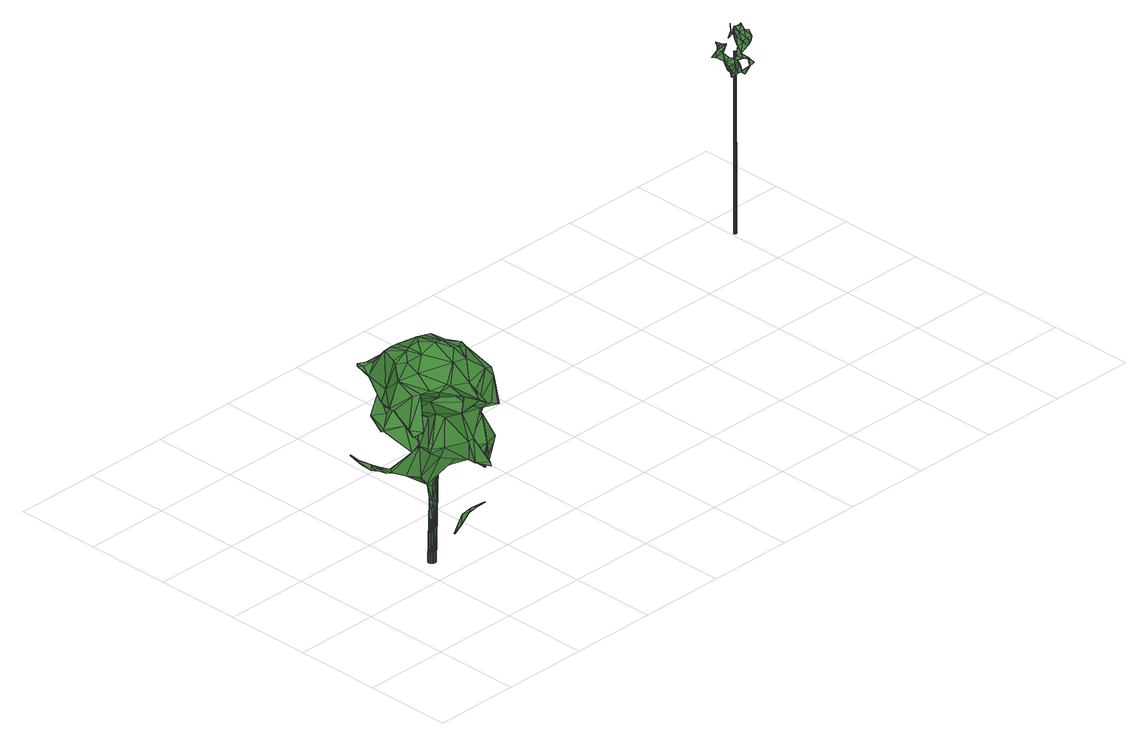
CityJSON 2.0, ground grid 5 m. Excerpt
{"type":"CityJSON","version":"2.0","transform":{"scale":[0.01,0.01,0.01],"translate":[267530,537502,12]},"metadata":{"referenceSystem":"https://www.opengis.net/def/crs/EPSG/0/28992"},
"CityObjects":{
"tree1":{"type":"SolitaryVegetationObject","attributes":{"gtid":268,"crown_width_m":7.85,"crown_median_z":21.69,"crown_r50_m":0.367,"crown_porosity":0.898,"trunk_H_m":8.5,"trunk_DBH_m":0.432,"trunk_radius_m":0.216,"trunk_base_height_m":13.19,"original_gtid":"299"},"geometry":[{"type":"Solid","lod":"3","boundaries":[[[[0,1,2]],[[3,4,5]],[[6,7,8]],[[9,7,10]],[[6,10,7]],[[11,12,13]],[[14,15,16]],[[17,18,19]],[[20,21,22]],[[23,24,25]],[[26,27,28]],[[29,28,27]],[[30,31,32]],[[33,34,35]],[[36,37,38]],[[39,40,41]],[[42,43,44]],[[45,46,47]],[[48,49,50]],[[51,49,48]],[[52,28,53]],[[4,54,5]],[[7,55,56]],[[39,57,58]],[[59,60,61]],[[14,62,63]],[[64,28,65]],[[66,53,29]],[[66,52,53]],[[17,19,67]],[[12,68,69]],[[70,54,4]],[[26,64,67]],[[17,67,64]],[[71,72,73]],[[63,74,75]],[[76,77,78]],[[79,80,56]],[[81,82,83]],[[84,85,9]],[[22,86,20]],[[22,87,88]],[[89,90,35]],[[91,90,89]],[[92,93,50]],[[94,32,95]],[[96,63,75]],[[97,91,89]],[[98,99,100]],[[101,102,103]],[[88,104,105]],[[94,106,107]],[[57,39,41]],[[42,108,109]],[[83,82,34]],[[45,110,46]],[[111,112,113]],[[111,114,112]],[[115,72,116]],[[21,117,118]],[[119,120,121]],[[122,9,123]],[[122,123,40]],[[124,125,41]],[[107,106,33]],[[105,126,88]],[[8,7,127]],[[63,128,15]],[[14,63,15]],[[129,130,56]],[[83,34,95]],[[97,89,131]],[[96,75,132]],[[33,106,34]],[[19,92,67]],[[128,96,103]],[[63,96,128]],[[132,75,133]],[[4,134,135]],[[102,136,137]],[[137,136,138]],[[34,106,95]],[[97,139,140]],[[141,16,15]],[[142,143,144]],[[95,106,94]],[[145,146,51]],[[147,148,149]],[[96,101,103]],[[144,101,132]],[[150,144,132]],[[132,101,96]],[[128,102,137]],[[151,152,153]],[[103,102,128]],[[147,0,154]],[[95,134,83]],[[132,133,155]],[[75,74,133]],[[156,157,158]],[[159,56,55]],[[160,134,4]],[[161,162,163]],[[12,77,68]],[[164,165,66]],[[147,109,99]],[[108,166,167]],[[90,168,47]],[[169,47,168]],[[105,104,170]],[[138,149,148]],[[171,172,136]],[[171,136,102]],[[171,102,101]],[[173,9,55]],[[23,84,174]],[[151,153,175]],[[176,85,84]],[[88,87,104]],[[24,177,178]],[[127,179,8]],[[31,95,32]],[[180,181,182]],[[180,182,2]],[[29,53,28]],[[183,184,185]],[[17,65,38]],[[61,186,187]],[[22,88,86]],[[104,87,188]],[[68,189,69]],[[44,166,108]],[[181,180,190]],[[71,181,191]],[[55,7,173]],[[175,85,178]],[[22,21,87]],[[192,193,194]],[[36,38,169]],[[36,169,78]],[[25,24,195]],[[195,176,196]],[[197,198,199]],[[104,188,170]],[[188,126,170]],[[40,146,124]],[[23,25,196]],[[44,43,166]],[[105,170,126]],[[126,86,88]],[[142,150,131]],[[141,115,116]],[[200,12,69]],[[140,189,68]],[[201,38,37]],[[202,20,203]],[[196,84,23]],[[84,196,176]],[[85,175,153]],[[109,149,42]],[[109,147,149]],[[178,85,176]],[[196,25,195]],[[188,86,126]],[[21,188,87]],[[204,205,119]],[[200,158,206]],[[58,206,158]],[[207,135,208]],[[209,192,210]],[[209,210,211]],[[7,56,212]],[[44,108,42]],[[213,198,197]],[[35,90,46]],[[214,62,14]],[[1,147,99]],[[119,215,125]],[[129,2,130]],[[81,167,166]],[[216,186,61]],[[193,192,3]],[[199,193,3]],[[211,99,98]],[[100,99,109]],[[201,18,17]],[[100,109,108]],[[197,54,213]],[[141,116,16]],[[115,154,182]],[[217,218,36]],[[219,125,124]],[[77,140,68]],[[176,195,24]],[[178,176,24]],[[219,124,120]],[[220,113,114]],[[114,113,112]],[[58,161,206]],[[221,113,2]],[[184,222,52]],[[207,223,54]],[[207,54,70]],[[27,26,224]],[[225,226,79]],[[227,226,225]],[[228,229,230]],[[29,164,66]],[[1,99,211]],[[155,133,189]],[[140,155,189]],[[60,216,61]],[[231,216,60]],[[187,232,233]],[[187,186,232]],[[234,212,80]],[[213,54,223]],[[128,235,15]],[[16,214,14]],[[84,9,10]],[[147,1,0]],[[85,153,9]],[[23,174,177]],[[86,118,20]],[[40,124,41]],[[236,62,157]],[[19,237,121]],[[238,121,237]],[[238,237,19]],[[239,72,71]],[[151,177,174]],[[175,177,151]],[[174,10,151]],[[240,198,213]],[[24,23,177]],[[177,175,178]],[[157,62,241]],[[148,141,242]],[[111,58,114]],[[207,70,135]],[[197,199,54]],[[28,64,26]],[[27,224,29]],[[210,243,130]],[[211,210,130]],[[33,30,107]],[[185,135,244]],[[211,130,2]],[[119,125,120]],[[169,245,246]],[[142,144,150]],[[111,113,58]],[[205,247,57]],[[41,215,205]],[[41,205,57]],[[145,51,248]],[[84,10,174]],[[3,209,160]],[[3,160,4]],[[38,201,17]],[[127,7,212]],[[187,233,61]],[[59,61,233]],[[65,28,245]],[[65,245,169]],[[128,137,235]],[[52,245,28]],[[244,134,95]],[[31,244,95]],[[249,83,134]],[[250,251,49]],[[250,49,252]],[[164,49,251]],[[185,208,135]],[[66,208,185]],[[39,58,253]],[[39,253,254]],[[230,255,37]],[[230,37,36]],[[202,117,20]],[[20,117,21]],[[33,35,46]],[[141,148,154]],[[256,59,257]],[[258,138,148]],[[41,125,215]],[[59,256,60]],[[148,242,258]],[[56,159,259]],[[70,4,135]],[[138,258,137]],[[203,260,202]],[[117,260,203]],[[117,202,260]],[[184,66,185]],[[220,180,113]],[[121,261,19]],[[249,134,160]],[[140,139,155]],[[76,140,77]],[[97,140,76]],[[246,262,263]],[[17,64,65]],[[161,163,13]],[[221,259,264]],[[222,246,245]],[[147,154,148]],[[74,189,133]],[[139,150,265]],[[139,265,155]],[[11,13,163]],[[209,108,160]],[[254,253,264]],[[74,69,189]],[[266,255,229]],[[201,255,266]],[[158,241,114]],[[117,203,118]],[[153,152,9]],[[116,220,214]],[[214,16,116]],[[220,116,180]],[[46,110,31]],[[255,201,37]],[[50,49,164]],[[79,267,251]],[[12,268,13]],[[46,30,33]],[[204,119,201]],[[141,269,242]],[[141,235,269]],[[50,29,224]],[[50,164,29]],[[270,139,97]],[[160,108,167]],[[56,80,212]],[[59,233,257]],[[186,257,232]],[[257,233,232]],[[179,127,212]],[[268,206,161]],[[216,231,234]],[[120,124,146]],[[36,218,162]],[[9,152,123]],[[123,146,40]],[[158,114,58]],[[108,209,100]],[[100,209,98]],[[81,83,167]],[[98,209,211]],[[58,113,221]],[[51,252,49]],[[66,165,208]],[[184,183,222]],[[79,226,193]],[[80,79,8]],[[154,0,182]],[[39,254,40]],[[254,264,159]],[[2,113,180]],[[271,250,10]],[[246,263,169]],[[259,129,56]],[[221,129,259]],[[2,129,221]],[[272,138,172]],[[234,179,212]],[[234,231,179]],[[271,251,250]],[[123,152,273]],[[146,273,152]],[[242,269,258]],[[110,45,262]],[[57,228,162]],[[243,274,225]],[[183,185,244]],[[183,244,31]],[[67,224,26]],[[184,52,66]],[[46,31,30]],[[30,32,107]],[[94,107,32]],[[264,259,159]],[[8,275,80]],[[244,135,134]],[[205,215,119]],[[190,276,191]],[[71,191,276]],[[186,277,257]],[[186,216,277]],[[181,190,191]],[[224,67,92]],[[224,92,50]],[[79,6,8]],[[275,216,234]],[[9,173,7]],[[9,122,55]],[[55,122,159]],[[254,122,40]],[[254,159,122]],[[251,267,164]],[[157,156,278]],[[160,167,83]],[[249,160,83]],[[279,51,50]],[[51,48,50]],[[201,119,121]],[[120,125,219]],[[154,115,141]],[[245,52,222]],[[264,253,221]],[[58,221,253]],[[93,279,50]],[[162,228,230]],[[162,230,36]],[[73,182,181]],[[73,181,71]],[[2,182,0]],[[57,247,228]],[[205,204,247]],[[131,82,81]],[[56,130,243]],[[274,243,210]],[[280,43,42]],[[182,73,72]],[[161,57,162]],[[58,57,161]],[[272,43,280]],[[120,146,121]],[[190,239,276]],[[90,47,46]],[[209,3,192]],[[97,76,91]],[[234,80,275]],[[228,247,266]],[[163,218,281]],[[204,266,247]],[[201,266,204]],[[146,123,273]],[[211,2,1]],[[282,157,278]],[[210,192,274]],[[236,63,62]],[[270,131,150]],[[63,236,74]],[[214,241,62]],[[152,250,51]],[[200,282,278]],[[200,278,156]],[[200,156,158]],[[10,6,271]],[[79,271,6]],[[251,271,79]],[[169,38,65]],[[132,155,265]],[[132,265,150]],[[258,269,137]],[[201,121,238]],[[172,171,143]],[[172,143,81]],[[137,269,235]],[[157,282,236]],[[228,266,229]],[[227,194,226]],[[227,274,194]],[[270,97,131]],[[86,188,118]],[[222,262,246]],[[272,149,138]],[[193,226,194]],[[10,250,151]],[[152,151,250]],[[21,118,188]],[[13,268,161]],[[138,136,172]],[[169,168,78]],[[91,168,90]],[[76,168,91]],[[78,168,76]],[[78,217,36]],[[56,225,79]],[[243,225,56]],[[274,227,225]],[[15,235,141]],[[166,272,81]],[[172,81,272]],[[131,81,143]],[[31,283,183]],[[142,131,143]],[[110,183,283]],[[110,283,31]],[[183,110,262]],[[183,262,222]],[[274,192,194]],[[101,143,171]],[[144,143,101]],[[69,236,282]],[[69,74,236]],[[200,69,282]],[[272,280,149]],[[149,280,42]],[[272,166,43]],[[20,118,203]],[[284,12,200]],[[82,131,285]],[[82,285,34]],[[114,241,220]],[[158,157,241]],[[220,241,214]],[[71,276,239]],[[263,45,47]],[[263,47,169]],[[216,275,277]],[[180,239,190]],[[180,116,239]],[[263,286,45]],[[45,286,262]],[[263,262,286]],[[19,261,92]],[[179,287,8]],[[257,8,287]],[[146,145,121]],[[229,255,230]],[[115,182,72]],[[93,248,51]],[[92,261,93]],[[152,51,146]],[[93,261,145]],[[261,121,145]],[[145,248,93]],[[93,51,279]],[[51,250,252]],[[270,150,139]],[[288,11,281]],[[11,163,281]],[[218,163,162]],[[288,217,78]],[[77,288,78]],[[217,281,218]],[[288,281,217]],[[77,12,288]],[[12,11,288]],[[89,285,131]],[[35,34,285]],[[35,285,89]],[[239,116,72]],[[208,165,289]],[[208,289,207]],[[257,277,8]],[[275,8,277]],[[268,12,206]],[[284,200,206]],[[284,206,12]],[[199,5,54]],[[3,5,199]],[[164,267,290]],[[165,164,290]],[[223,207,289]],[[290,240,213]],[[267,240,290]],[[199,198,193]],[[193,198,79]],[[267,198,240]],[[79,198,267]],[[201,238,18]],[[213,223,289]],[[213,289,290]],[[165,290,289]],[[256,257,287]],[[19,18,238]],[[231,287,179]],[[60,256,287]],[[60,287,231]],[[291,292,293]],[[291,293,294]],[[294,293,295]],[[294,295,296]],[[293,292,297]],[[293,297,295]],[[295,297,298]],[[295,298,296]],[[297,292,299]],[[297,299,298]],[[298,299,300]],[[298,300,296]],[[299,292,301]],[[299,301,300]],[[300,301,302]],[[300,302,296]],[[301,292,303]],[[301,303,302]],[[302,303,304]],[[302,304,296]],[[303,292,305]],[[303,305,304]],[[304,305,306]],[[304,306,296]],[[305,292,307]],[[305,307,306]],[[306,307,308]],[[306,308,296]],[[307,292,309]],[[307,309,308]],[[308,309,310]],[[308,310,296]],[[309,292,311]],[[309,311,310]],[[310,311,312]],[[310,312,296]],[[311,292,313]],[[311,313,312]],[[312,313,314]],[[312,314,296]],[[313,292,315]],[[313,315,314]],[[314,315,316]],[[314,316,296]],[[315,292,317]],[[315,317,316]],[[316,317,318]],[[316,318,296]],[[317,292,319]],[[317,319,318]],[[318,319,320]],[[318,320,296]],[[319,292,321]],[[319,321,320]],[[320,321,322]],[[320,322,296]],[[321,292,323]],[[321,323,322]],[[322,323,324]],[[322,324,296]],[[323,292,325]],[[323,325,324]],[[324,325,326]],[[324,326,296]],[[325,292,327]],[[325,327,326]],[[326,327,328]],[[326,328,296]],[[327,292,329]],[[327,329,328]],[[328,329,330]],[[328,330,296]],[[329,292,331]],[[329,331,330]],[[330,331,332]],[[330,332,296]],[[331,292,333]],[[331,333,332]],[[332,333,334]],[[332,334,296]],[[333,292,335]],[[333,335,334]],[[334,335,336]],[[334,336,296]],[[335,292,337]],[[335,337,336]],[[336,337,338]],[[336,338,296]],[[337,292,339]],[[337,339,338]],[[338,339,340]],[[338,340,296]],[[339,292,291]],[[339,291,340]],[[340,291,294]],[[340,294,296]]]]}]},
"tree2":{"type":"SolitaryVegetationObject","attributes":{"gtid":371,"crown_width_m":2.55,"crown_median_z":22.68,"crown_r50_m":0.153,"crown_porosity":0.949,"trunk_H_m":10.66,"trunk_DBH_m":0.147,"trunk_radius_m":0.0734,"trunk_base_height_m":12.02,"original_gtid":"414"},"geometry":[{"type":"MultiSurface","lod":"3","boundaries":[[[341,342,343]],[[344,345,346]],[[347,348,349]],[[350,351,352]],[[353,354,355]],[[356,357,358]],[[359,360,361]],[[362,363,364]],[[365,363,362]],[[346,358,357]],[[366,355,367]],[[368,350,369]],[[370,341,371]],[[372,373,374]],[[349,373,372]],[[375,376,369]],[[377,369,376]],[[378,379,380]],[[381,368,382]],[[345,383,384]],[[385,386,380]],[[387,385,388]],[[389,390,391]],[[392,393,394]],[[384,395,396]],[[353,397,367]],[[353,367,389]],[[398,372,399]],[[400,401,354]],[[386,402,403]],[[404,405,344]],[[372,406,407]],[[408,409,406]],[[401,410,354]],[[388,411,387]],[[376,412,413]],[[342,395,359]],[[346,414,415]],[[415,344,346]],[[416,406,409]],[[405,417,345]],[[418,419,420]],[[411,358,421]],[[359,395,360]],[[389,391,353]],[[353,391,354]],[[422,368,377]],[[420,394,418]],[[400,423,424]],[[341,396,395]],[[379,378,425]],[[403,426,362]],[[397,353,355]],[[397,355,366]],[[427,428,348]],[[402,426,403]],[[380,388,385]],[[429,364,378]],[[412,430,422]],[[405,422,430]],[[405,430,412]],[[380,386,429]],[[352,431,432]],[[433,431,352]],[[352,351,434]],[[388,435,425]],[[436,437,347]],[[438,368,439]],[[440,441,392]],[[365,442,363]],[[401,443,444]],[[400,354,410]],[[443,401,400]],[[428,348,437]],[[412,432,405]],[[372,374,406]],[[445,446,447]],[[397,366,367]],[[423,375,350]],[[356,358,411]],[[444,410,401]],[[448,449,404]],[[450,421,358]],[[416,399,451]],[[407,451,399]],[[437,392,428]],[[393,411,452]],[[421,452,411]],[[436,392,437]],[[347,437,348]],[[453,384,396]],[[453,358,384]],[[439,404,449]],[[364,403,362]],[[441,445,392]],[[439,368,422]],[[390,389,367]],[[390,367,354]],[[354,367,355]],[[454,448,404]],[[349,436,347]],[[381,455,415]],[[368,456,350]],[[351,350,456]],[[432,376,423]],[[345,358,346]],[[441,457,445]],[[458,447,446]],[[440,392,436]],[[345,384,358]],[[442,419,459]],[[407,399,372]],[[380,435,388]],[[379,435,380]],[[404,415,454]],[[344,415,404]],[[454,415,455]],[[421,460,461]],[[462,460,421]],[[434,433,352]],[[432,417,405]],[[442,364,363]],[[453,360,356]],[[364,429,403]],[[428,392,394]],[[428,394,420]],[[436,441,440]],[[341,343,371]],[[463,371,343]],[[463,464,371]],[[432,412,376]],[[359,361,342]],[[343,361,463]],[[342,361,343]],[[433,434,383]],[[434,414,383]],[[349,465,373]],[[411,466,426]],[[413,412,467]],[[468,371,464]],[[468,370,371]],[[400,424,443]],[[448,454,469]],[[378,380,429]],[[432,423,350]],[[432,350,352]],[[453,356,411]],[[385,402,386]],[[463,361,470]],[[354,391,390]],[[386,403,429]],[[446,398,399]],[[446,399,416]],[[471,388,418]],[[345,433,383]],[[463,470,464]],[[377,368,369]],[[370,468,464]],[[361,360,341]],[[393,452,394]],[[417,433,345]],[[341,470,361]],[[342,341,395]],[[373,408,374]],[[405,404,422]],[[344,405,345]],[[472,449,382]],[[448,382,449]],[[425,419,388]],[[418,388,419]],[[349,465,436]],[[473,436,465]],[[473,465,349]],[[464,470,370]],[[341,370,470]],[[358,462,450]],[[395,396,360]],[[360,396,341]],[[456,381,474]],[[456,474,414]],[[472,438,449]],[[449,438,439]],[[408,406,374]],[[459,364,442]],[[427,362,466]],[[400,410,423]],[[448,469,382]],[[443,423,444]],[[420,362,427]],[[420,427,428]],[[434,456,414]],[[444,423,410]],[[421,461,452]],[[381,456,368]],[[462,421,450]],[[356,360,396]],[[356,396,357]],[[461,460,411]],[[475,411,460]],[[475,460,402]],[[434,351,456]],[[383,414,384]],[[357,384,414]],[[411,426,402]],[[392,428,393]],[[388,471,461]],[[425,378,419]],[[420,365,362]],[[419,442,365]],[[419,365,420]],[[447,348,428]],[[411,475,387]],[[362,426,466]],[[384,357,396]],[[387,475,385]],[[382,368,472]],[[438,472,368]],[[436,457,441]],[[398,457,436]],[[423,443,424]],[[381,469,455]],[[382,469,381]],[[454,455,469]],[[418,452,471]],[[394,452,418]],[[475,402,385]],[[439,422,404]],[[432,431,417]],[[433,417,431]],[[413,422,376]],[[412,422,413]],[[419,378,364]],[[422,377,376]],[[393,428,427]],[[415,414,474]],[[415,474,381]],[[411,388,476]],[[419,364,459]],[[471,452,461]],[[462,453,460]],[[411,402,460]],[[411,460,453]],[[428,392,445]],[[428,445,447]],[[408,458,409]],[[447,408,465]],[[408,447,458]],[[458,446,416]],[[458,416,409]],[[457,398,446]],[[457,446,445]],[[424,375,423]],[[350,375,369]],[[375,423,376]],[[436,473,398]],[[372,398,473]],[[461,476,388]],[[411,476,461]],[[372,473,349]],[[453,462,358]],[[453,396,360]],[[451,407,416]],[[406,416,407]],[[348,465,349]],[[408,373,465]],[[348,447,465]],[[425,435,379]],[[393,466,411]],[[427,466,393]],[[346,357,414]],[[477,478,479]],[[477,479,480]],[[480,479,481]],[[480,481,482]],[[479,478,483]],[[479,483,481]],[[481,483,484]],[[481,484,482]],[[483,478,485]],[[483,485,484]],[[484,485,486]],[[484,486,482]],[[485,478,487]],[[485,487,486]],[[486,487,488]],[[486,488,482]],[[487,478,489]],[[487,489,488]],[[488,489,490]],[[488,490,482]],[[489,478,491]],[[489,491,490]],[[490,491,492]],[[490,492,482]],[[491,478,493]],[[491,493,492]],[[492,493,494]],[[492,494,482]],[[493,478,495]],[[493,495,494]],[[494,495,496]],[[494,496,482]],[[495,478,497]],[[495,497,496]],[[496,497,498]],[[496,498,482]],[[497,478,499]],[[497,499,498]],[[498,499,500]],[[498,500,482]],[[499,478,501]],[[499,501,500]],[[500,501,502]],[[500,502,482]],[[501,478,503]],[[501,503,502]],[[502,503,504]],[[502,504,482]],[[503,478,505]],[[503,505,504]],[[504,505,506]],[[504,506,482]],[[505,478,507]],[[505,507,506]],[[506,507,508]],[[506,508,482]],[[507,478,509]],[[507,509,508]],[[508,509,510]],[[508,510,482]],[[509,478,511]],[[509,511,510]],[[510,511,512]],[[510,512,482]],[[511,478,513]],[[511,513,512]],[[512,513,514]],[[512,514,482]],[[513,478,515]],[[513,515,514]],[[514,515,516]],[[514,516,482]],[[515,478,517]],[[515,517,516]],[[516,517,518]],[[516,518,482]],[[517,478,519]],[[517,519,518]],[[518,519,520]],[[518,520,482]],[[519,478,521]],[[519,521,520]],[[520,521,522]],[[520,522,482]],[[521,478,523]],[[521,523,522]],[[522,523,524]],[[522,524,482]],[[523,478,525]],[[523,525,524]],[[524,525,526]],[[524,526,482]],[[525,478,477]],[[525,477,526]],[[526,477,480]],[[526,480,482]]]}]}
},
"vertices":[
[135,527,1187],[252,504,1183],[264,453,1140],[506,785,993],[455,886,997],[467,845,872],[326,524,716],[289,529,708],[229,597,737],[349,437,670],[403,491,622],[661,228,1108],[631,235,1284],[651,225,1109],[293,239,1375],[229,385,1407],[222,296,1343],[815,406,773],[782,389,741],[780,416,630],[331,62,700],[308,79,699],[280,70,686],[432,483,467],[454,480,429],[434,491,406],[792,612,747],[786,635,755],[811,672,857],[702,766,817],[692,776,1153],[633,761,1150],[667,792,1153],[705,768,1162],[621,777,1228],[723,611,1222],[694,390,968],[736,420,925],[740,421,927],[486,272,937],[500,284,815],[509,249,810],[219,809,1278],[223,813,1287],[224,816,1285],[579,618,1142],[675,639,1146],[673,475,1165],[552,527,872],[478,577,798],[678,605,812],[568,459,776],[718,718,872],[731,732,861],[412,903,858],[302,436,734],[338,482,882],[511,265,950],[451,291,1112],[133,695,770],[123,615,774],[113,724,800],[310,233,1359],[387,286,1444],[804,559,815],[752,491,928],[605,776,882],[773,573,735],[637,259,1322],[582,247,1344],[457,890,998],[77,271,1136],[74,297,1169],[71,298,1167],[485,291,1424],[456,353,1478],[696,384,1279],[687,354,1277],[736,376,1127],[380,573,789],[235,586,745],[403,710,1356],[536,757,1288],[505,770,1287],[401,471,541],[409,461,538],[282,70,682],[258,95,675],[205,50,654],[688,601,1288],[741,550,1231],[751,502,1260],[717,474,739],[674,460,758],[683,813,1166],[609,807,1172],[382,416,1515],[610,463,1332],[323,674,1124],[301,627,1204],[310,693,1135],[380,539,1497],[293,516,1478],[338,489,1506],[160,58,616],[160,54,618],[651,797,1199],[696,810,1163],[295,802,1187],[228,730,1236],[606,636,1145],[494,310,1151],[382,411,1273],[323,388,1195],[457,265,1291],[173,367,1299],[195,334,1318],[408,85,688],[309,78,695],[600,285,751],[597,286,750],[674,338,673],[392,386,834],[485,359,804],[509,251,807],[582,210,774],[207,51,651],[228,573,733],[297,424,1474],[402,480,1028],[384,558,1029],[579,621,1356],[439,417,1500],[500,354,1464],[493,750,1106],[472,878,997],[288,643,1430],[280,517,1465],[249,648,1420],[528,469,1433],[576,392,1418],[153,451,1362],[430,609,1418],[417,625,1415],[442,549,1476],[663,365,713],[559,339,771],[144,566,1192],[187,574,1250],[217,727,1252],[479,538,1474],[455,486,616],[453,482,697],[429,476,607],[100,467,1216],[545,385,1460],[456,114,1247],[407,123,1284],[455,164,1240],[322,384,886],[455,741,1128],[567,269,1102],[555,330,1078],[661,263,1110],[561,676,748],[517,813,851],[284,808,1274],[435,697,1251],[728,417,1130],[706,487,1035],[162,55,615],[327,632,1436],[318,652,1419],[308,444,721],[433,483,555],[426,462,536],[411,458,430],[453,474,504],[426,460,442],[203,583,736],[184,395,1266],[75,299,1166],[116,450,1204],[551,714,965],[603,744,906],[530,796,969],[116,724,802],[117,761,806],[259,97,672],[568,380,1428],[122,242,1159],[81,272,1136],[506,669,975],[464,705,857],[528,652,966],[435,489,404],[403,477,421],[374,792,826],[383,780,828],[384,781,837],[459,165,1241],[721,372,782],[409,81,688],[409,82,685],[599,286,754],[591,223,789],[513,272,1137],[455,900,867],[524,823,878],[431,719,1127],[394,589,1042],[343,618,1084],[228,572,737],[375,791,823],[254,256,1335],[585,208,775],[137,633,797],[707,345,1094],[704,345,1093],[575,233,776],[292,303,1271],[386,411,1086],[626,680,921],[414,904,855],[753,615,758],[369,495,884],[463,603,798],[453,493,881],[519,389,929],[600,450,785],[655,428,971],[126,596,786],[120,760,808],[120,761,804],[155,605,781],[252,484,1419],[435,220,1333],[732,394,677],[734,377,712],[121,241,1162],[385,780,826],[367,202,1286],[223,543,1392],[389,560,1024],[510,787,994],[691,566,924],[661,516,952],[526,315,818],[645,443,767],[458,738,1130],[454,486,696],[464,612,777],[455,490,738],[429,387,1055],[397,361,902],[646,442,771],[150,622,760],[150,682,767],[230,559,1406],[325,406,906],[411,84,687],[729,397,677],[531,653,968],[587,473,1028],[330,387,909],[499,459,1465],[551,348,786],[472,645,787],[624,244,1122],[222,543,1395],[517,500,1422],[437,553,764],[276,749,1303],[520,360,798],[437,563,1007],[179,630,768],[121,238,1160],[168,646,773],[458,117,1248],[599,453,783],[232,775,1281],[669,260,1110],[445,183,1299],[495,747,1104],[509,265,1286],[596,680,1236],[483,518,1113],[193,596,743],[669,260,1114],[462,865,855],[479,790,845],[497,525,119],[475,525,119],[496,530,119],[503,508,969],[502,514,969],[481,509,969],[494,535,119],[500,519,970],[491,540,119],[496,524,970],[486,544,119],[492,527,970],[481,546,119],[487,529,970],[475,547,119],[481,530,970],[470,546,119],[476,530,970],[465,544,119],[470,528,970],[460,541,119],[466,524,970],[457,536,119],[462,520,970],[454,531,119],[460,515,970],[453,526,119],[459,509,970],[454,520,119],[460,504,970],[456,515,119],[462,498,969],[459,510,119],[465,494,969],[464,507,119],[470,490,969],[469,504,119],[475,488,969],[475,504,119],[480,487,969],[480,504,118],[486,488,969],[485,506,118],[491,490,969],[490,509,119],[496,493,969],[493,514,119],[499,497,969],[496,519,119],[502,503,969],
[4099,1792,985],[4123,1785,996],[4099,1791,984],[4085,1886,1111],[4079,1860,1080],[4079,1860,1081],[4005,1870,1118],[3972,1858,1088],[4006,1870,1118],[4182,1862,1097],[4162,1846,1090],[4162,1846,1088],[4178,2008,1067],[4179,1996,1054],[4180,2008,1067],[4065,1812,1036],[4070,1826,1057],[4057,1850,1041],[4123,1785,997],[4105,1800,1022],[4099,1791,985],[3987,1790,1076],[3951,1749,1068],[3951,1748,1068],[3976,1782,1054],[4186,2017,1106],[4179,2009,1067],[4149,1883,1145],[4189,1890,1122],[4071,1829,948],[4072,1829,947],[4012,1917,1100],[4043,1907,1093],[4043,1908,1093],[4189,1890,1121],[4155,1904,1089],[4154,1882,1107],[3936,1738,1020],[3921,1750,1009],[3965,1748,1015],[4115,1884,1141],[4149,1902,1163],[4127,1833,1078],[4071,1826,1057],[4007,1759,1003],[4007,1758,1004],[4009,1788,1049],[3955,1792,1011],[4153,2000,1039],[4154,2000,1038],[4154,1999,1039],[3951,1893,1056],[3965,1846,1048],[3963,1846,1048],[4104,1813,1025],[4104,1812,1025],[4185,2017,1106],[3993,1921,1091],[4023,1962,1087],[4194,1945,1044],[4194,1945,1043],[4024,1791,1032],[4009,1788,1050],[4106,1923,1141],[4111,1889,1094],[4051,1925,1078],[4024,1962,1087],[4043,1908,1092],[4051,1925,1077],[4193,1945,1043],[4000,1824,1037],[4139,1942,1086],[4140,1942,1086],[4095,1841,1106],[4087,1875,1129],[4024,1962,1086],[4118,1866,1093],[3955,1815,1021],[3945,1773,1026],[3949,1814,1056],[4013,1834,1021],[4128,1902,1098],[4194,1911,1067],[4195,1911,1067],[3921,1750,1010],[4009,1789,1050],[3982,1831,1069],[3971,1858,1088],[3965,1748,1016],[4128,1901,1097],[4144,1863,1099],[4155,1904,1088],[4127,1833,1077],[4134,1826,1093],[3945,1773,1025],[3963,1895,1094],[3970,1868,1095],[4157,1913,1162],[4132,1918,1150],[3937,1906,1056],[3938,1906,1056],[3917,1767,1073],[4205,1902,1043],[4203,1902,1043],[3981,1909,1081],[3993,1921,1090],[4004,1887,1080],[4108,1914,1166],[4132,1919,1151],[4034,1846,1009],[4024,1963,1087],[3969,1824,1000],[4065,1812,1035],[4090,1900,1166],[4090,1899,1166],[4144,1863,1100],[3981,1909,1082],[4012,1917,1099],[3916,1767,1072],[4014,1834,1021],[3969,1823,1000],[4034,1844,1009],[4061,1790,953],[4060,1790,953],[4004,1887,1081],[3986,1822,1048],[4139,1943,1086],[4071,1829,946],[4108,1912,1166],[4061,1790,954],[3969,1823,999],[4157,1913,1164],[3993,1920,1091],[4118,1866,1094],[4022,1791,1032],[3957,1815,1021],[4032,1825,2],[4025,1825,2],[4032,1827,2],[4055,1849,1068],[4055,1851,1068],[4048,1849,1068],[4031,1829,2],[4054,1852,1068],[4030,1830,2],[4053,1854,1068],[4029,1831,2],[4051,1855,1068],[4027,1832,2],[4049,1856,1068],[4025,1832,2],[4047,1856,1068],[4023,1832,2],[4046,1856,1068],[4021,1831,2],[4044,1855,1068],[4020,1830,2],[4042,1854,1068],[4019,1829,2],[4041,1852,1068],[4018,1827,2],[4040,1850,1068],[4018,1825,2],[4040,1848,1068],[4018,1823,2],[4040,1846,1068],[4019,1821,2],[4041,1845,1068],[4020,1820,2],[4042,1843,1068],[4022,1819,2],[4044,1842,1068],[4023,1818,2],[4046,1841,1068],[4025,1818,2],[4048,1841,1068],[4027,1818,2],[4050,1842,1068],[4029,1819,2],[4051,1842,1068],[4030,1820,2],[4053,1844,1068],[4032,1821,2],[4054,1845,1068],[4032,1823,2],[4055,1847,1068]
]}
